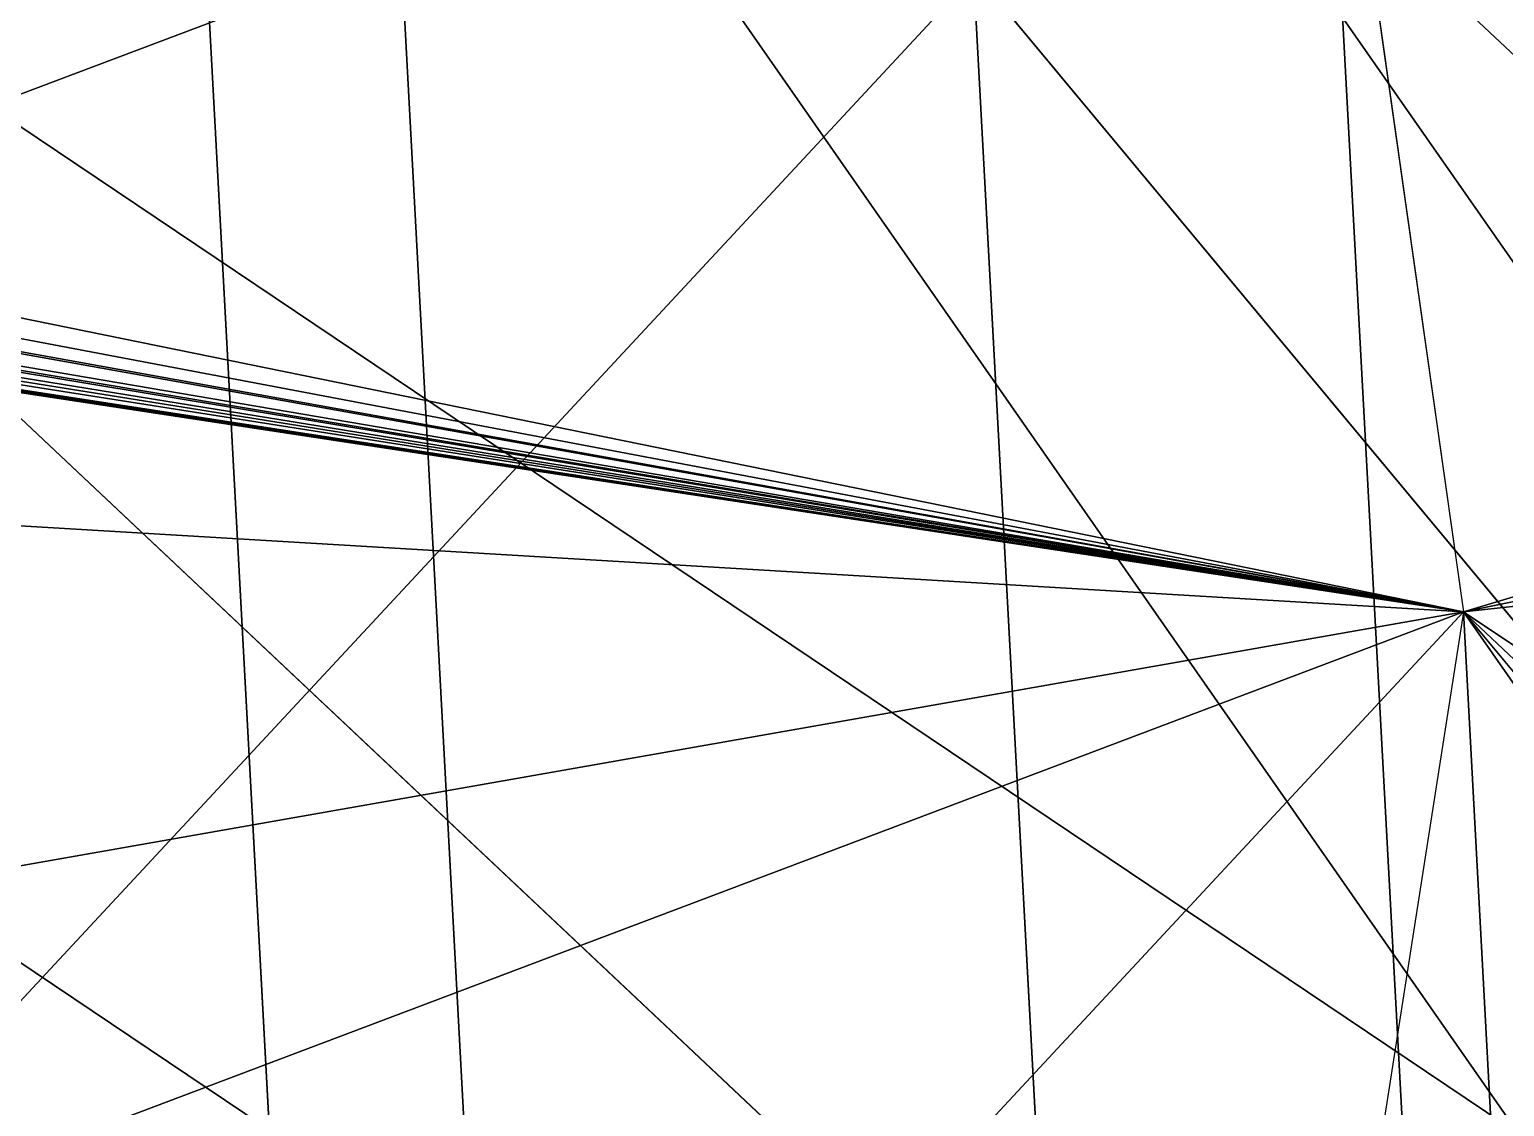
# Model space of a CAD drawing. Header units: metres. Extents: x 503497 to 504361, y 6966567 to 6966857.
# Drawn here: x 504168.887 to 504169.476, y 6966696.662 to 6966697.092 of the extents above; entities that cross this region are included whole.
import ezdxf

# ---------------------------------------------------------------- set-up
doc = ezdxf.new("R2010")
doc.units = ezdxf.units.M

msp = doc.modelspace()

# ---------------------------------------------------------------- linework, layer by layer
at = {"layer": 'SHADOW_APPROVED_20260111T072000'}
for points in [[(504169.4022, 6966697.2624), (504169.4593, 6966696.8594), (504096.2855, 6966711.7634), (504096.2284, 6966712.1664), (504169.4022, 6966697.2624)], [(504169.4593, 6966696.8594), (504167.3244, 6966683.1734), (504094.1506, 6966698.0774), (504096.2855, 6966711.7634), (504169.4593, 6966696.8594)]]:
    msp.add_lwpolyline(points, close=True, dxfattribs=at)
msp.add_lwpolyline([(504152.9477, 6966710.2148), (504167.8718, 6966707.8869), (504167.5638, 6966705.9126), (504170.7929, 6966705.4089), (504170.0047, 6966700.3561), (504169.7774, 6966699.9974), (504169.5259, 6966699.8139), (504168.8949, 6966699.7238), (504168.6104, 6966697.9001), (504168.9205, 6966697.8003), (504169.2405, 6966697.5447), (504169.4022, 6966697.2624), (504169.4593, 6966696.8594), (504167.3244, 6966683.1734), (504124.6436, 6966689.8311)], dxfattribs=at)
at = {"layer": 'SHADOW_APPROVED_20260114T072400'}
for points in [[(504169.4022, 6966697.2624), (504169.4593, 6966696.8594), (504097.4509, 6966710.4981), (504097.3938, 6966710.9011), (504169.4022, 6966697.2624)], [(504169.4593, 6966696.8594), (504167.3244, 6966683.1734), (504095.316, 6966696.8121), (504097.4509, 6966710.4981), (504169.4593, 6966696.8594)]]:
    msp.add_lwpolyline(points, close=True, dxfattribs=at)
msp.add_lwpolyline([(504152.9477, 6966710.2148), (504167.8718, 6966707.8869), (504167.5638, 6966705.9126), (504170.7929, 6966705.4089), (504170.0047, 6966700.3561), (504169.7774, 6966699.9974), (504169.5259, 6966699.8139), (504168.8949, 6966699.7238), (504168.6104, 6966697.9001), (504168.9205, 6966697.8003), (504169.2405, 6966697.5447), (504169.4022, 6966697.2624), (504169.4593, 6966696.8594), (504167.3244, 6966683.1734), (504124.6436, 6966689.8311)], dxfattribs=at)
at = {"layer": 'SHADOW_APPROVED_20260122T071500'}
for points in [[(504169.4022, 6966697.2624), (504169.4593, 6966696.8594), (504086.8928, 6966711.6275), (504086.8357, 6966712.0305), (504169.4022, 6966697.2624)], [(504169.4593, 6966696.8594), (504167.3244, 6966683.1734), (504084.7579, 6966697.9415), (504086.8928, 6966711.6275), (504169.4593, 6966696.8594)]]:
    msp.add_lwpolyline(points, close=True, dxfattribs=at)
msp.add_lwpolyline([(504152.9477, 6966710.2148), (504167.8718, 6966707.8869), (504167.5638, 6966705.9126), (504170.7929, 6966705.4089), (504170.0047, 6966700.3561), (504169.7774, 6966699.9974), (504169.5259, 6966699.8139), (504168.8949, 6966699.7238), (504168.6104, 6966697.9001), (504168.9205, 6966697.8003), (504169.2405, 6966697.5447), (504169.4022, 6966697.2624), (504169.4593, 6966696.8594), (504167.3244, 6966683.1734), (504124.6436, 6966689.8311)], dxfattribs=at)
at = {"layer": 'SHADOW_APPROVED_20260124T072500'}
msp.add_lwpolyline([(504152.9477, 6966710.2148), (504167.8718, 6966707.8869), (504167.5638, 6966705.9126), (504170.7929, 6966705.4089), (504170.0047, 6966700.3561), (504169.7774, 6966699.9974), (504169.5259, 6966699.8139), (504168.8949, 6966699.7238), (504168.6104, 6966697.9001), (504168.9205, 6966697.8003), (504169.2405, 6966697.5447), (504169.4022, 6966697.2624), (504169.4593, 6966696.8594), (504167.3244, 6966683.1734), (504124.6436, 6966689.8311)], dxfattribs=at)
for points in [[(504169.4022, 6966697.2624), (504169.4593, 6966696.8594), (504093.2162, 6966708.5744), (504093.1591, 6966708.9774), (504169.4022, 6966697.2624)], [(504169.4593, 6966696.8594), (504167.3244, 6966683.1734), (504091.0813, 6966694.8884), (504093.2162, 6966708.5744), (504169.4593, 6966696.8594)]]:
    msp.add_lwpolyline(points, close=True, dxfattribs=at)
at = {"layer": 'SHADOW_APPROVED_20260126T071100'}
for points in [[(504169.4022, 6966697.2624), (504169.4593, 6966696.8594), (504081.0342, 6966711.9052), (504080.9771, 6966712.3082), (504169.4022, 6966697.2624)], [(504169.4593, 6966696.8594), (504167.3244, 6966683.1734), (504078.8993, 6966698.2192), (504081.0342, 6966711.9052), (504169.4593, 6966696.8594)]]:
    msp.add_lwpolyline(points, close=True, dxfattribs=at)
msp.add_lwpolyline([(504152.9477, 6966710.2148), (504167.8718, 6966707.8869), (504167.5638, 6966705.9126), (504170.7929, 6966705.4089), (504170.0047, 6966700.3561), (504169.7774, 6966699.9974), (504169.5259, 6966699.8139), (504168.8949, 6966699.7238), (504168.6104, 6966697.9001), (504168.9205, 6966697.8003), (504169.2405, 6966697.5447), (504169.4022, 6966697.2624), (504169.4593, 6966696.8594), (504167.3244, 6966683.1734), (504124.6436, 6966689.8311)], dxfattribs=at)
at = {"layer": 'SHADOW_APPROVED_20260127T071900'}
msp.add_lwpolyline([(504152.9477, 6966710.2148), (504167.8718, 6966707.8869), (504167.5638, 6966705.9126), (504170.7929, 6966705.4089), (504170.0047, 6966700.3561), (504169.7774, 6966699.9974), (504169.5259, 6966699.8139), (504168.8949, 6966699.7238), (504168.6104, 6966697.9001), (504168.9205, 6966697.8003), (504169.2405, 6966697.5447), (504169.4022, 6966697.2624), (504169.4593, 6966696.8594), (504167.3244, 6966683.1734), (504124.6436, 6966689.8311)], dxfattribs=at)
for points in [[(504169.4022, 6966697.2624), (504169.4593, 6966696.8594), (504087.1164, 6966709.352), (504087.0593, 6966709.755), (504169.4022, 6966697.2624)], [(504169.4593, 6966696.8594), (504167.3244, 6966683.1734), (504084.9815, 6966695.666), (504087.1164, 6966709.352), (504169.4593, 6966696.8594)]]:
    msp.add_lwpolyline(points, close=True, dxfattribs=at)
at = {"layer": 'SHADOW_APPROVED_20260129T071100'}
for points in [[(504169.4022, 6966697.2624), (504169.4593, 6966696.8594), (504079.0136, 6966711.0782), (504078.9565, 6966711.4812), (504169.4022, 6966697.2624)], [(504169.4593, 6966696.8594), (504167.3244, 6966683.1734), (504076.8787, 6966697.3922), (504079.0136, 6966711.0782), (504169.4593, 6966696.8594)]]:
    msp.add_lwpolyline(points, close=True, dxfattribs=at)
msp.add_lwpolyline([(504152.9477, 6966710.2148), (504167.8718, 6966707.8869), (504167.5638, 6966705.9126), (504170.7929, 6966705.4089), (504170.0047, 6966700.3561), (504169.7774, 6966699.9974), (504169.5259, 6966699.8139), (504168.8949, 6966699.7238), (504168.6104, 6966697.9001), (504168.9205, 6966697.8003), (504169.2405, 6966697.5447), (504169.4022, 6966697.2624), (504169.4593, 6966696.8594), (504167.3244, 6966683.1734), (504124.6436, 6966689.8311)], dxfattribs=at)
at = {"layer": 'SHADOW_APPROVED_20260130T071100'}
for points in [[(504169.4022, 6966697.2624), (504169.4593, 6966696.8594), (504078.3274, 6966710.7736), (504078.2703, 6966711.1766), (504169.4022, 6966697.2624)], [(504169.4593, 6966696.8594), (504167.3244, 6966683.1734), (504076.1925, 6966697.0876), (504078.3274, 6966710.7736), (504169.4593, 6966696.8594)]]:
    msp.add_lwpolyline(points, close=True, dxfattribs=at)
msp.add_lwpolyline([(504152.9477, 6966710.2148), (504167.8718, 6966707.8869), (504167.5638, 6966705.9126), (504170.7929, 6966705.4089), (504170.0047, 6966700.3561), (504169.7774, 6966699.9974), (504169.5259, 6966699.8139), (504168.8949, 6966699.7238), (504168.6104, 6966697.9001), (504168.9205, 6966697.8003), (504169.2405, 6966697.5447), (504169.4022, 6966697.2624), (504169.4593, 6966696.8594), (504167.3244, 6966683.1734), (504124.6436, 6966689.8311)], dxfattribs=at)
at = {"layer": 'SHADOW_APPROVED_20260203T070000'}
for points in [[(504169.4022, 6966697.2624), (504169.4593, 6966696.8594), (504063.4351, 6966713.1608), (504063.378, 6966713.5638), (504169.4022, 6966697.2624)], [(504169.4593, 6966696.8594), (504167.3244, 6966683.1734), (504061.3002, 6966699.4748), (504063.4351, 6966713.1608), (504169.4593, 6966696.8594)]]:
    msp.add_lwpolyline(points, close=True, dxfattribs=at)
msp.add_lwpolyline([(504152.9477, 6966710.2148), (504167.8718, 6966707.8869), (504167.5638, 6966705.9126), (504170.7929, 6966705.4089), (504170.0047, 6966700.3561), (504169.7774, 6966699.9974), (504169.5259, 6966699.8139), (504168.8949, 6966699.7238), (504168.6104, 6966697.9001), (504168.9205, 6966697.8003), (504169.2405, 6966697.5447), (504169.4022, 6966697.2624), (504169.4593, 6966696.8594), (504167.3244, 6966683.1734), (504124.6436, 6966689.8311)], dxfattribs=at)
at = {"layer": 'SHADOW_APPROVED_20260314T074000'}
msp.add_lwpolyline([(504152.9477, 6966710.2148), (504167.8718, 6966707.8869), (504167.5638, 6966705.9126), (504170.7929, 6966705.4089), (504170.0047, 6966700.3561), (504169.7774, 6966699.9974), (504169.5259, 6966699.8139), (504168.8949, 6966699.7238), (504168.6104, 6966697.9001), (504168.9205, 6966697.8003), (504169.2405, 6966697.5447), (504169.4022, 6966697.2624), (504169.4593, 6966696.8594), (504167.3244, 6966683.1734), (504124.6436, 6966689.8311)], dxfattribs=at)
for points in [[(504169.4022, 6966697.2624), (504169.4593, 6966696.8594), (504081.7048, 6966681.403), (504081.6477, 6966681.806), (504169.4022, 6966697.2624)], [(504169.4593, 6966696.8594), (504167.3244, 6966683.1734), (504079.5699, 6966667.717), (504081.7048, 6966681.403), (504169.4593, 6966696.8594)]]:
    msp.add_lwpolyline(points, close=True, dxfattribs=at)
at = {"layer": 'SHADOW_APPROVED_20260426T070000'}
msp.add_lwpolyline([(504152.9477, 6966710.2148), (504167.8718, 6966707.8869), (504167.5638, 6966705.9126), (504170.7929, 6966705.4089), (504170.0047, 6966700.3561), (504169.7774, 6966699.9974), (504169.5259, 6966699.8139), (504168.8949, 6966699.7238), (504168.6104, 6966697.9001), (504168.9205, 6966697.8003), (504169.2405, 6966697.5447), (504169.4022, 6966697.2624), (504169.4593, 6966696.8594), (504167.3244, 6966683.1734), (504124.6436, 6966689.8311)], dxfattribs=at)
for points in [[(504169.2405, 6966697.5447), (504169.4022, 6966697.2624), (503952.2746, 6966615.2006), (503952.1129, 6966615.4829), (504169.2405, 6966697.5447)], [(504169.4022, 6966697.2624), (504169.4593, 6966696.8594), (503952.3317, 6966614.7976), (503952.2746, 6966615.2006), (504169.4022, 6966697.2624)], [(504169.4593, 6966696.8594), (504167.3244, 6966683.1734), (503950.1968, 6966601.1116), (503952.3317, 6966614.7976), (504169.4593, 6966696.8594)]]:
    msp.add_lwpolyline(points, close=True, dxfattribs=at)
at = {"layer": 'SHADOW_APPROVED_20260621T090000'}
msp.add_lwpolyline([(504152.9477, 6966710.2148), (504167.8718, 6966707.8869), (504167.5638, 6966705.9126), (504170.7929, 6966705.4089), (504170.0047, 6966700.3561), (504169.7774, 6966699.9974), (504169.5259, 6966699.8139), (504168.8949, 6966699.7238), (504168.6104, 6966697.9001), (504168.9205, 6966697.8003), (504169.2405, 6966697.5447), (504169.4022, 6966697.2624), (504169.4593, 6966696.8594), (504167.3244, 6966683.1734), (504124.6436, 6966689.8311)], dxfattribs=at)
for points in [[(504169.2405, 6966697.5447), (504169.4022, 6966697.2624), (504110.8859, 6966634.3308), (504110.7242, 6966634.6131), (504169.2405, 6966697.5447)], [(504169.4022, 6966697.2624), (504169.4593, 6966696.8594), (504110.943, 6966633.9278), (504110.8859, 6966634.3308), (504169.4022, 6966697.2624)], [(504169.4593, 6966696.8594), (504167.3244, 6966683.1734), (504108.8081, 6966620.2418), (504110.943, 6966633.9278), (504169.4593, 6966696.8594)]]:
    msp.add_lwpolyline(points, close=True, dxfattribs=at)
at = {"layer": 'SHADOW_APPROVED_20260621T120000'}
msp.add_lwpolyline([(504152.9477, 6966710.2148), (504167.8718, 6966707.8869), (504167.5638, 6966705.9126), (504170.7929, 6966705.4089), (504170.0047, 6966700.3561), (504169.7774, 6966699.9974), (504169.5259, 6966699.8139), (504168.8949, 6966699.7238), (504168.6104, 6966697.9001), (504168.9205, 6966697.8003), (504169.2405, 6966697.5447), (504169.4022, 6966697.2624), (504169.4593, 6966696.8594), (504167.3244, 6966683.1734), (504124.6436, 6966689.8311)], dxfattribs=at)
for points in [[(504169.5259, 6966699.8139), (504168.8949, 6966699.7238), (504171.5159, 6966651.051), (504172.1469, 6966651.1411), (504169.5259, 6966699.8139)], [(504168.8949, 6966699.7238), (504168.6104, 6966697.9001), (504171.2314, 6966649.2273), (504171.5159, 6966651.051), (504168.8949, 6966699.7238)], [(504168.6104, 6966697.9001), (504168.9205, 6966697.8003), (504171.5415, 6966649.1275), (504171.2314, 6966649.2273), (504168.6104, 6966697.9001)], [(504168.9205, 6966697.8003), (504169.2405, 6966697.5447), (504171.8615, 6966648.8719), (504171.5415, 6966649.1275), (504168.9205, 6966697.8003)], [(504169.2405, 6966697.5447), (504169.4022, 6966697.2624), (504172.0232, 6966648.5896), (504171.8615, 6966648.8719), (504169.2405, 6966697.5447)], [(504169.4022, 6966697.2624), (504169.4593, 6966696.8594), (504172.0803, 6966648.1866), (504172.0232, 6966648.5896), (504169.4022, 6966697.2624)], [(504169.4593, 6966696.8594), (504167.3244, 6966683.1734), (504169.9454, 6966634.5006), (504172.0803, 6966648.1866), (504169.4593, 6966696.8594)]]:
    msp.add_lwpolyline(points, close=True, dxfattribs=at)
at = {"layer": 'SHADOW_APPROVED_20260621T140000'}
msp.add_lwpolyline([(504152.9477, 6966710.2148), (504167.8718, 6966707.8869), (504167.5638, 6966705.9126), (504170.7929, 6966705.4089), (504170.0047, 6966700.3561), (504169.7774, 6966699.9974), (504169.5259, 6966699.8139), (504168.8949, 6966699.7238), (504168.6104, 6966697.9001), (504168.9205, 6966697.8003), (504169.2405, 6966697.5447), (504169.4022, 6966697.2624), (504169.4593, 6966696.8594), (504167.3244, 6966683.1734), (504124.6436, 6966689.8311)], dxfattribs=at)
for points in [[(504168.8949, 6966699.7238), (504168.6104, 6966697.9001), (504207.5201, 6966642.0941), (504207.8046, 6966643.9178), (504168.8949, 6966699.7238)], [(504168.6104, 6966697.9001), (504168.9205, 6966697.8003), (504207.8302, 6966641.9943), (504207.5201, 6966642.0941), (504168.6104, 6966697.9001)], [(504168.9205, 6966697.8003), (504169.2405, 6966697.5447), (504208.1502, 6966641.7387), (504207.8302, 6966641.9943), (504168.9205, 6966697.8003)], [(504169.4022, 6966697.2624), (504169.4593, 6966696.8594), (504208.369, 6966641.0534), (504208.3119, 6966641.4564), (504169.4022, 6966697.2624)], [(504169.4593, 6966696.8594), (504167.3244, 6966683.1734), (504206.2341, 6966627.3674), (504208.369, 6966641.0534), (504169.4593, 6966696.8594)]]:
    msp.add_lwpolyline(points, close=True, dxfattribs=at)
at = {"layer": 'SHADOW_APPROVED_20260621T150000'}
for points in [[(504144.5661, 6966713.0647), (504153.1826, 6966711.7206), (504226.4627, 6966642.7178), (504217.8462, 6966644.0619), (504144.5661, 6966713.0647)], [(504153.1826, 6966711.7206), (504152.9477, 6966710.2148), (504226.2278, 6966641.212), (504226.4627, 6966642.7178), (504153.1826, 6966711.7206)], [(504168.8949, 6966699.7238), (504168.6104, 6966697.9001), (504241.8905, 6966628.8973), (504242.175, 6966630.721), (504168.8949, 6966699.7238)], [(504168.6104, 6966697.9001), (504168.9205, 6966697.8003), (504242.2006, 6966628.7975), (504241.8905, 6966628.8973), (504168.6104, 6966697.9001)], [(504169.4022, 6966697.2624), (504169.4593, 6966696.8594), (504242.7394, 6966627.8566), (504242.6823, 6966628.2596), (504169.4022, 6966697.2624)], [(504169.4593, 6966696.8594), (504167.3244, 6966683.1734), (504240.6045, 6966614.1706), (504242.7394, 6966627.8566), (504169.4593, 6966696.8594)]]:
    msp.add_lwpolyline(points, close=True, dxfattribs=at)
msp.add_lwpolyline([(504152.9477, 6966710.2148), (504167.8718, 6966707.8869), (504167.5638, 6966705.9126), (504170.7929, 6966705.4089), (504170.0047, 6966700.3561), (504169.7774, 6966699.9974), (504169.5259, 6966699.8139), (504168.8949, 6966699.7238), (504168.6104, 6966697.9001), (504168.9205, 6966697.8003), (504169.2405, 6966697.5447), (504169.4022, 6966697.2624), (504169.4593, 6966696.8594), (504167.3244, 6966683.1734), (504124.6436, 6966689.8311)], dxfattribs=at)
at = {"layer": 'SHADOW_APPROVED_20260621T160000'}
for points in [[(504144.1851, 6966710.622), (504144.5661, 6966713.0647), (504312.8223, 6966599.9649), (504312.4413, 6966597.5222), (504144.1851, 6966710.622)], [(504144.5661, 6966713.0647), (504153.1826, 6966711.7206), (504321.4388, 6966598.6208), (504312.8223, 6966599.9649), (504144.5661, 6966713.0647)], [(504143.738, 6966708.6351), (504154.0443, 6966707.0275), (504337.1791, 6966583.9265), (504326.8728, 6966585.5341), (504143.738, 6966708.6351)], [(504154.0443, 6966707.0275), (504153.1492, 6966701.2887), (504336.284, 6966578.1877), (504337.1791, 6966583.9265), (504154.0443, 6966707.0275)], [(504169.4022, 6966697.2624), (504169.4593, 6966696.8594), (504337.7155, 6966583.7596), (504337.6584, 6966584.1626), (504169.4022, 6966697.2624)], [(504169.4593, 6966696.8594), (504167.3244, 6966683.1734), (504335.5806, 6966570.0736), (504337.7155, 6966583.7596), (504169.4593, 6966696.8594)]]:
    msp.add_lwpolyline(points, close=True, dxfattribs=at)
msp.add_lwpolyline([(504152.9477, 6966710.2148), (504167.8718, 6966707.8869), (504167.5638, 6966705.9126), (504170.7929, 6966705.4089), (504170.0047, 6966700.3561), (504169.7774, 6966699.9974), (504169.5259, 6966699.8139), (504168.8949, 6966699.7238), (504168.6104, 6966697.9001), (504168.9205, 6966697.8003), (504169.2405, 6966697.5447), (504169.4022, 6966697.2624), (504169.4593, 6966696.8594), (504167.3244, 6966683.1734), (504124.6436, 6966689.8311)], dxfattribs=at)
at = {"layer": 'SHADOW_APPROVED_20261019T053000'}
for points in [[(504169.4022, 6966697.2624), (504169.4593, 6966696.8594), (503592.7036, 6966788.9922), (503592.6465, 6966789.3952), (504169.4022, 6966697.2624)], [(504169.4593, 6966696.8594), (504167.3244, 6966683.1734), (503590.5687, 6966775.3062), (503592.7036, 6966788.9922), (504169.4593, 6966696.8594)]]:
    msp.add_lwpolyline(points, close=True, dxfattribs=at)
msp.add_lwpolyline([(504152.9477, 6966710.2148), (504167.8718, 6966707.8869), (504167.5638, 6966705.9126), (504170.7929, 6966705.4089), (504170.0047, 6966700.3561), (504169.7774, 6966699.9974), (504169.5259, 6966699.8139), (504168.8949, 6966699.7238), (504168.6104, 6966697.9001), (504168.9205, 6966697.8003), (504169.2405, 6966697.5447), (504169.4022, 6966697.2624), (504169.4593, 6966696.8594), (504167.3244, 6966683.1734), (504124.6436, 6966689.8311)], dxfattribs=at)
at = {"layer": 'SHADOW_APPROVED_20261112T063500'}
for points in [[(504169.4022, 6966697.2624), (504169.4593, 6966696.8594), (504071.181, 6966712.8136), (504071.1239, 6966713.2166), (504169.4022, 6966697.2624)], [(504169.4593, 6966696.8594), (504167.3244, 6966683.1734), (504069.0461, 6966699.1276), (504071.181, 6966712.8136), (504169.4593, 6966696.8594)]]:
    msp.add_lwpolyline(points, close=True, dxfattribs=at)
msp.add_lwpolyline([(504152.9477, 6966710.2148), (504167.8718, 6966707.8869), (504167.5638, 6966705.9126), (504170.7929, 6966705.4089), (504170.0047, 6966700.3561), (504169.7774, 6966699.9974), (504169.5259, 6966699.8139), (504168.8949, 6966699.7238), (504168.6104, 6966697.9001), (504168.9205, 6966697.8003), (504169.2405, 6966697.5447), (504169.4022, 6966697.2624), (504169.4593, 6966696.8594), (504167.3244, 6966683.1734), (504124.6436, 6966689.8311)], dxfattribs=at)
at = {"layer": 'SHADOW_APPROVED_20261113T063500'}
for points in [[(504169.4022, 6966697.2624), (504169.4593, 6966696.8594), (504071.6492, 6966713.2291), (504071.5921, 6966713.6321), (504169.4022, 6966697.2624)], [(504169.4593, 6966696.8594), (504167.3244, 6966683.1734), (504069.5143, 6966699.5431), (504071.6492, 6966713.2291), (504169.4593, 6966696.8594)]]:
    msp.add_lwpolyline(points, close=True, dxfattribs=at)
msp.add_lwpolyline([(504152.9477, 6966710.2148), (504167.8718, 6966707.8869), (504167.5638, 6966705.9126), (504170.7929, 6966705.4089), (504170.0047, 6966700.3561), (504169.7774, 6966699.9974), (504169.5259, 6966699.8139), (504168.8949, 6966699.7238), (504168.6104, 6966697.9001), (504168.9205, 6966697.8003), (504169.2405, 6966697.5447), (504169.4022, 6966697.2624), (504169.4593, 6966696.8594), (504167.3244, 6966683.1734), (504124.6436, 6966689.8311)], dxfattribs=at)
at = {"layer": 'SHADOW_APPROVED_20261122T065200'}
for points in [[(504169.4022, 6966697.2624), (504169.4593, 6966696.8594), (504089.2952, 6966711.3102), (504089.2381, 6966711.7132), (504169.4022, 6966697.2624)], [(504169.4593, 6966696.8594), (504167.3244, 6966683.1734), (504087.1603, 6966697.6242), (504089.2952, 6966711.3102), (504169.4593, 6966696.8594)]]:
    msp.add_lwpolyline(points, close=True, dxfattribs=at)
msp.add_lwpolyline([(504152.9477, 6966710.2148), (504167.8718, 6966707.8869), (504167.5638, 6966705.9126), (504170.7929, 6966705.4089), (504170.0047, 6966700.3561), (504169.7774, 6966699.9974), (504169.5259, 6966699.8139), (504168.8949, 6966699.7238), (504168.6104, 6966697.9001), (504168.9205, 6966697.8003), (504169.2405, 6966697.5447), (504169.4022, 6966697.2624), (504169.4593, 6966696.8594), (504167.3244, 6966683.1734), (504124.6436, 6966689.8311)], dxfattribs=at)
at = {"layer": 'SHADOW_APPROVED_20261123T070300'}
msp.add_lwpolyline([(504152.9477, 6966710.2148), (504167.8718, 6966707.8869), (504167.5638, 6966705.9126), (504170.7929, 6966705.4089), (504170.0047, 6966700.3561), (504169.7774, 6966699.9974), (504169.5259, 6966699.8139), (504168.8949, 6966699.7238), (504168.6104, 6966697.9001), (504168.9205, 6966697.8003), (504169.2405, 6966697.5447), (504169.4022, 6966697.2624), (504169.4593, 6966696.8594), (504167.3244, 6966683.1734), (504124.6436, 6966689.8311)], dxfattribs=at)
for points in [[(504169.4022, 6966697.2624), (504169.4593, 6966696.8594), (504097.0624, 6966708.8659), (504097.0053, 6966709.2689), (504169.4022, 6966697.2624)], [(504169.4593, 6966696.8594), (504167.3244, 6966683.1734), (504094.9275, 6966695.1799), (504097.0624, 6966708.8659), (504169.4593, 6966696.8594)]]:
    msp.add_lwpolyline(points, close=True, dxfattribs=at)
at = {"layer": 'SHADOW_APPROVED_20261221T090000'}
msp.add_lwpolyline([(504152.9477, 6966710.2148), (504167.8718, 6966707.8869), (504167.5638, 6966705.9126), (504170.7929, 6966705.4089), (504170.0047, 6966700.3561), (504169.7774, 6966699.9974), (504169.5259, 6966699.8139), (504168.8949, 6966699.7238), (504168.6104, 6966697.9001), (504168.9205, 6966697.8003), (504169.2405, 6966697.5447), (504169.4022, 6966697.2624), (504169.4593, 6966696.8594), (504167.3244, 6966683.1734), (504124.6436, 6966689.8311)], dxfattribs=at)
for points in [[(504169.4022, 6966697.2624), (504169.4593, 6966696.8594), (504139.2046, 6966698.6588), (504139.1475, 6966699.0618), (504169.4022, 6966697.2624)], [(504169.4593, 6966696.8594), (504167.3244, 6966683.1734), (504137.0697, 6966684.9728), (504139.2046, 6966698.6588), (504169.4593, 6966696.8594)]]:
    msp.add_lwpolyline(points, close=True, dxfattribs=at)
at = {"layer": 'SHADOW_APPROVED_20261221T120000'}
msp.add_lwpolyline([(504152.9477, 6966710.2148), (504167.8718, 6966707.8869), (504167.5638, 6966705.9126), (504170.7929, 6966705.4089), (504170.0047, 6966700.3561), (504169.7774, 6966699.9974), (504169.5259, 6966699.8139), (504168.8949, 6966699.7238), (504168.6104, 6966697.9001), (504168.9205, 6966697.8003), (504169.2405, 6966697.5447), (504169.4022, 6966697.2624), (504169.4593, 6966696.8594), (504167.3244, 6966683.1734), (504124.6436, 6966689.8311)], dxfattribs=at)
for points in [[(504168.8949, 6966699.7238), (504168.6104, 6966697.9001), (504170.8829, 6966695.1693), (504171.1674, 6966696.993), (504168.8949, 6966699.7238)], [(504168.6104, 6966697.9001), (504168.9205, 6966697.8003), (504171.193, 6966695.0695), (504170.8829, 6966695.1693), (504168.6104, 6966697.9001)], [(504169.4022, 6966697.2624), (504169.4593, 6966696.8594), (504171.7318, 6966694.1286), (504171.6747, 6966694.5316), (504169.4022, 6966697.2624)], [(504169.4593, 6966696.8594), (504167.3244, 6966683.1734), (504169.5969, 6966680.4426), (504171.7318, 6966694.1286), (504169.4593, 6966696.8594)]]:
    msp.add_lwpolyline(points, close=True, dxfattribs=at)
at = {"layer": 'SHADOW_APPROVED_20261221T150000'}
msp.add_lwpolyline([(504152.9477, 6966710.2148), (504167.8718, 6966707.8869), (504167.5638, 6966705.9126), (504170.7929, 6966705.4089), (504170.0047, 6966700.3561), (504169.7774, 6966699.9974), (504169.5259, 6966699.8139), (504168.8949, 6966699.7238), (504168.6104, 6966697.9001), (504168.9205, 6966697.8003), (504169.2405, 6966697.5447), (504169.4022, 6966697.2624), (504169.4593, 6966696.8594), (504167.3244, 6966683.1734), (504124.6436, 6966689.8311)], dxfattribs=at)
for points in [[(504169.4022, 6966697.2624), (504169.4593, 6966696.8594), (504207.1532, 6966700.8797), (504207.0961, 6966701.2827), (504169.4022, 6966697.2624)], [(504169.4593, 6966696.8594), (504167.3244, 6966683.1734), (504205.0183, 6966687.1937), (504207.1532, 6966700.8797), (504169.4593, 6966696.8594)]]:
    msp.add_lwpolyline(points, close=True, dxfattribs=at)
at = {"layer": 'SHADOW_APPROVED_20261221T160000'}
msp.add_lwpolyline([(504152.9477, 6966710.2148), (504167.8718, 6966707.8869), (504167.5638, 6966705.9126), (504170.7929, 6966705.4089), (504170.0047, 6966700.3561), (504169.7774, 6966699.9974), (504169.5259, 6966699.8139), (504168.8949, 6966699.7238), (504168.6104, 6966697.9001), (504168.9205, 6966697.8003), (504169.2405, 6966697.5447), (504169.4022, 6966697.2624), (504169.4593, 6966696.8594), (504167.3244, 6966683.1734), (504124.6436, 6966689.8311)], dxfattribs=at)
for points in [[(504169.4022, 6966697.2624), (504169.4593, 6966696.8594), (504229.0211, 6966708.8112), (504228.964, 6966709.2142), (504169.4022, 6966697.2624)], [(504169.4593, 6966696.8594), (504167.3244, 6966683.1734), (504226.8862, 6966695.1252), (504229.0211, 6966708.8112), (504169.4593, 6966696.8594)]]:
    msp.add_lwpolyline(points, close=True, dxfattribs=at)
at = {"layer": 'SHADOW_APPROVED_20261221T170000'}
for points in [[(504169.4022, 6966697.2624), (504169.4593, 6966696.8594), (504272.6592, 6966727.747), (504272.6021, 6966728.15), (504169.4022, 6966697.2624)], [(504169.4593, 6966696.8594), (504167.3244, 6966683.1734), (504270.5243, 6966714.061), (504272.6592, 6966727.747), (504169.4593, 6966696.8594)]]:
    msp.add_lwpolyline(points, close=True, dxfattribs=at)
msp.add_lwpolyline([(504152.9477, 6966710.2148), (504167.8718, 6966707.8869), (504167.5638, 6966705.9126), (504170.7929, 6966705.4089), (504170.0047, 6966700.3561), (504169.7774, 6966699.9974), (504169.5259, 6966699.8139), (504168.8949, 6966699.7238), (504168.6104, 6966697.9001), (504168.9205, 6966697.8003), (504169.2405, 6966697.5447), (504169.4022, 6966697.2624), (504169.4593, 6966696.8594), (504167.3244, 6966683.1734), (504124.6436, 6966689.8311)], dxfattribs=at)
at = {"layer": 'SHADOW_COMPARATOR_RL48_20260111T072000'}
msp.add_lwpolyline([(504152.9477, 6966710.2148), (504167.8718, 6966707.8869), (504167.5638, 6966705.9126), (504170.7929, 6966705.4089), (504170.0047, 6966700.3561), (504169.7774, 6966699.9974), (504169.5259, 6966699.8139), (504168.8949, 6966699.7238), (504168.6104, 6966697.9001), (504168.9205, 6966697.8003), (504169.2405, 6966697.5447), (504169.4022, 6966697.2624), (504169.4593, 6966696.8594), (504167.3244, 6966683.1734), (504124.6436, 6966689.8311)], dxfattribs=at)
for points in [[(504169.4022, 6966697.2624), (504169.4593, 6966696.8594), (504123.832, 6966706.1528), (504123.7749, 6966706.5558), (504169.4022, 6966697.2624)], [(504169.4593, 6966696.8594), (504167.3244, 6966683.1734), (504121.6971, 6966692.4668), (504123.832, 6966706.1528), (504169.4593, 6966696.8594)]]:
    msp.add_lwpolyline(points, close=True, dxfattribs=at)
at = {"layer": 'SHADOW_COMPARATOR_RL48_20260114T072400'}
msp.add_lwpolyline([(504152.9477, 6966710.2148), (504167.8718, 6966707.8869), (504167.5638, 6966705.9126), (504170.7929, 6966705.4089), (504170.0047, 6966700.3561), (504169.7774, 6966699.9974), (504169.5259, 6966699.8139), (504168.8949, 6966699.7238), (504168.6104, 6966697.9001), (504168.9205, 6966697.8003), (504169.2405, 6966697.5447), (504169.4022, 6966697.2624), (504169.4593, 6966696.8594), (504167.3244, 6966683.1734), (504124.6436, 6966689.8311)], dxfattribs=at)
for points in [[(504169.4022, 6966697.2624), (504169.4593, 6966696.8594), (504124.5587, 6966705.3638), (504124.5016, 6966705.7668), (504169.4022, 6966697.2624)], [(504169.4593, 6966696.8594), (504167.3244, 6966683.1734), (504122.4238, 6966691.6778), (504124.5587, 6966705.3638), (504169.4593, 6966696.8594)]]:
    msp.add_lwpolyline(points, close=True, dxfattribs=at)
at = {"layer": 'SHADOW_COMPARATOR_RL48_20260122T071500'}
msp.add_lwpolyline([(504152.9477, 6966710.2148), (504167.8718, 6966707.8869), (504167.5638, 6966705.9126), (504170.7929, 6966705.4089), (504170.0047, 6966700.3561), (504169.7774, 6966699.9974), (504169.5259, 6966699.8139), (504168.8949, 6966699.7238), (504168.6104, 6966697.9001), (504168.9205, 6966697.8003), (504169.2405, 6966697.5447), (504169.4022, 6966697.2624), (504169.4593, 6966696.8594), (504167.3244, 6966683.1734), (504124.6436, 6966689.8311)], dxfattribs=at)
for points in [[(504169.4022, 6966697.2624), (504169.4593, 6966696.8594), (504117.9752, 6966706.068), (504117.9181, 6966706.471), (504169.4022, 6966697.2624)], [(504169.4593, 6966696.8594), (504167.3244, 6966683.1734), (504115.8403, 6966692.382), (504117.9752, 6966706.068), (504169.4593, 6966696.8594)]]:
    msp.add_lwpolyline(points, close=True, dxfattribs=at)
at = {"layer": 'SHADOW_COMPARATOR_RL48_20260124T072500'}
msp.add_lwpolyline([(504152.9477, 6966710.2148), (504167.8718, 6966707.8869), (504167.5638, 6966705.9126), (504170.7929, 6966705.4089), (504170.0047, 6966700.3561), (504169.7774, 6966699.9974), (504169.5259, 6966699.8139), (504168.8949, 6966699.7238), (504168.6104, 6966697.9001), (504168.9205, 6966697.8003), (504169.2405, 6966697.5447), (504169.4022, 6966697.2624), (504169.4593, 6966696.8594), (504167.3244, 6966683.1734), (504124.6436, 6966689.8311)], dxfattribs=at)
for points in [[(504169.4022, 6966697.2624), (504169.4593, 6966696.8594), (504121.9181, 6966704.1643), (504121.861, 6966704.5673), (504169.4022, 6966697.2624)], [(504169.4593, 6966696.8594), (504167.3244, 6966683.1734), (504119.7832, 6966690.4783), (504121.9181, 6966704.1643), (504169.4593, 6966696.8594)]]:
    msp.add_lwpolyline(points, close=True, dxfattribs=at)
at = {"layer": 'SHADOW_COMPARATOR_RL48_20260126T071100'}
msp.add_lwpolyline([(504152.9477, 6966710.2148), (504167.8718, 6966707.8869), (504167.5638, 6966705.9126), (504170.7929, 6966705.4089), (504170.0047, 6966700.3561), (504169.7774, 6966699.9974), (504169.5259, 6966699.8139), (504168.8949, 6966699.7238), (504168.6104, 6966697.9001), (504168.9205, 6966697.8003), (504169.2405, 6966697.5447), (504169.4022, 6966697.2624), (504169.4593, 6966696.8594), (504167.3244, 6966683.1734), (504124.6436, 6966689.8311)], dxfattribs=at)
for points in [[(504169.4022, 6966697.2624), (504169.4593, 6966696.8594), (504114.3221, 6966706.2412), (504114.265, 6966706.6442), (504169.4022, 6966697.2624)], [(504169.4593, 6966696.8594), (504167.3244, 6966683.1734), (504112.1872, 6966692.5552), (504114.3221, 6966706.2412), (504169.4593, 6966696.8594)]]:
    msp.add_lwpolyline(points, close=True, dxfattribs=at)
at = {"layer": 'SHADOW_COMPARATOR_RL48_20260127T071900'}
msp.add_lwpolyline([(504152.9477, 6966710.2148), (504167.8718, 6966707.8869), (504167.5638, 6966705.9126), (504170.7929, 6966705.4089), (504170.0047, 6966700.3561), (504169.7774, 6966699.9974), (504169.5259, 6966699.8139), (504168.8949, 6966699.7238), (504168.6104, 6966697.9001), (504168.9205, 6966697.8003), (504169.2405, 6966697.5447), (504169.4022, 6966697.2624), (504169.4593, 6966696.8594), (504167.3244, 6966683.1734), (504124.6436, 6966689.8311)], dxfattribs=at)
for points in [[(504169.4022, 6966697.2624), (504169.4593, 6966696.8594), (504118.1146, 6966704.6491), (504118.0575, 6966705.0521), (504169.4022, 6966697.2624)], [(504169.4593, 6966696.8594), (504167.3244, 6966683.1734), (504115.9797, 6966690.9631), (504118.1146, 6966704.6491), (504169.4593, 6966696.8594)]]:
    msp.add_lwpolyline(points, close=True, dxfattribs=at)
at = {"layer": 'SHADOW_COMPARATOR_RL48_20260129T071100'}
msp.add_lwpolyline([(504152.9477, 6966710.2148), (504167.8718, 6966707.8869), (504167.5638, 6966705.9126), (504170.7929, 6966705.4089), (504170.0047, 6966700.3561), (504169.7774, 6966699.9974), (504169.5259, 6966699.8139), (504168.8949, 6966699.7238), (504168.6104, 6966697.9001), (504168.9205, 6966697.8003), (504169.2405, 6966697.5447), (504169.4022, 6966697.2624), (504169.4593, 6966696.8594), (504167.3244, 6966683.1734), (504124.6436, 6966689.8311)], dxfattribs=at)
for points in [[(504169.4022, 6966697.2624), (504169.4593, 6966696.8594), (504113.0621, 6966705.7255), (504113.005, 6966706.1285), (504169.4022, 6966697.2624)], [(504169.4593, 6966696.8594), (504167.3244, 6966683.1734), (504110.9272, 6966692.0395), (504113.0621, 6966705.7255), (504169.4593, 6966696.8594)]]:
    msp.add_lwpolyline(points, close=True, dxfattribs=at)
at = {"layer": 'SHADOW_COMPARATOR_RL48_20260130T071100'}
msp.add_lwpolyline([(504152.9477, 6966710.2148), (504167.8718, 6966707.8869), (504167.5638, 6966705.9126), (504170.7929, 6966705.4089), (504170.0047, 6966700.3561), (504169.7774, 6966699.9974), (504169.5259, 6966699.8139), (504168.8949, 6966699.7238), (504168.6104, 6966697.9001), (504168.9205, 6966697.8003), (504169.2405, 6966697.5447), (504169.4022, 6966697.2624), (504169.4593, 6966696.8594), (504167.3244, 6966683.1734), (504124.6436, 6966689.8311)], dxfattribs=at)
for points in [[(504169.4022, 6966697.2624), (504169.4593, 6966696.8594), (504112.6342, 6966705.5356), (504112.5771, 6966705.9386), (504169.4022, 6966697.2624)], [(504169.4593, 6966696.8594), (504167.3244, 6966683.1734), (504110.4993, 6966691.8496), (504112.6342, 6966705.5356), (504169.4593, 6966696.8594)]]:
    msp.add_lwpolyline(points, close=True, dxfattribs=at)
at = {"layer": 'SHADOW_COMPARATOR_RL48_20260203T070000'}
msp.add_lwpolyline([(504152.9477, 6966710.2148), (504167.8718, 6966707.8869), (504167.5638, 6966705.9126), (504170.7929, 6966705.4089), (504170.0047, 6966700.3561), (504169.7774, 6966699.9974), (504169.5259, 6966699.8139), (504168.8949, 6966699.7238), (504168.6104, 6966697.9001), (504168.9205, 6966697.8003), (504169.2405, 6966697.5447), (504169.4022, 6966697.2624), (504169.4593, 6966696.8594), (504167.3244, 6966683.1734), (504124.6436, 6966689.8311)], dxfattribs=at)
for points in [[(504169.4022, 6966697.2624), (504169.4593, 6966696.8594), (504103.3482, 6966707.0241), (504103.2911, 6966707.4271), (504169.4022, 6966697.2624)], [(504169.4593, 6966696.8594), (504167.3244, 6966683.1734), (504101.2133, 6966693.3381), (504103.3482, 6966707.0241), (504169.4593, 6966696.8594)]]:
    msp.add_lwpolyline(points, close=True, dxfattribs=at)
at = {"layer": 'SHADOW_COMPARATOR_RL48_20260314T074000'}
msp.add_lwpolyline([(504152.9477, 6966710.2148), (504167.8718, 6966707.8869), (504167.5638, 6966705.9126), (504170.7929, 6966705.4089), (504170.0047, 6966700.3561), (504169.7774, 6966699.9974), (504169.5259, 6966699.8139), (504168.8949, 6966699.7238), (504168.6104, 6966697.9001), (504168.9205, 6966697.8003), (504169.2405, 6966697.5447), (504169.4022, 6966697.2624), (504169.4593, 6966696.8594), (504167.3244, 6966683.1734), (504124.6436, 6966689.8311)], dxfattribs=at)
for points in [[(504169.4022, 6966697.2624), (504169.4593, 6966696.8594), (504114.7402, 6966687.2216), (504114.6831, 6966687.6246), (504169.4022, 6966697.2624)], [(504169.4593, 6966696.8594), (504167.3244, 6966683.1734), (504112.6053, 6966673.5356), (504114.7402, 6966687.2216), (504169.4593, 6966696.8594)]]:
    msp.add_lwpolyline(points, close=True, dxfattribs=at)
at = {"layer": 'SHADOW_COMPARATOR_RL48_20260426T070000'}
msp.add_lwpolyline([(504152.9477, 6966710.2148), (504167.8718, 6966707.8869), (504167.5638, 6966705.9126), (504170.7929, 6966705.4089), (504170.0047, 6966700.3561), (504169.7774, 6966699.9974), (504169.5259, 6966699.8139), (504168.8949, 6966699.7238), (504168.6104, 6966697.9001), (504168.9205, 6966697.8003), (504169.2405, 6966697.5447), (504169.4022, 6966697.2624), (504169.4593, 6966696.8594), (504167.3244, 6966683.1734), (504124.6436, 6966689.8311)], dxfattribs=at)
for points in [[(504169.2405, 6966697.5447), (504169.4022, 6966697.2624), (504034.0129, 6966646.093), (504033.8512, 6966646.3753), (504169.2405, 6966697.5447)], [(504169.4022, 6966697.2624), (504169.4593, 6966696.8594), (504034.07, 6966645.69), (504034.0129, 6966646.093), (504169.4022, 6966697.2624)], [(504169.4593, 6966696.8594), (504167.3244, 6966683.1734), (504031.9351, 6966632.004), (504034.07, 6966645.69), (504169.4593, 6966696.8594)]]:
    msp.add_lwpolyline(points, close=True, dxfattribs=at)
at = {"layer": 'SHADOW_COMPARATOR_RL48_20260621T090000'}
msp.add_lwpolyline([(504152.9477, 6966710.2148), (504167.8718, 6966707.8869), (504167.5638, 6966705.9126), (504170.7929, 6966705.4089), (504170.0047, 6966700.3561), (504169.7774, 6966699.9974), (504169.5259, 6966699.8139), (504168.8949, 6966699.7238), (504168.6104, 6966697.9001), (504168.9205, 6966697.8003), (504169.2405, 6966697.5447), (504169.4022, 6966697.2624), (504169.4593, 6966696.8594), (504167.3244, 6966683.1734), (504124.6436, 6966689.8311)], dxfattribs=at)
for points in [[(504169.2405, 6966697.5447), (504169.4022, 6966697.2624), (504132.9145, 6966658.0216), (504132.7528, 6966658.3039), (504169.2405, 6966697.5447)], [(504169.4022, 6966697.2624), (504169.4593, 6966696.8594), (504132.9716, 6966657.6186), (504132.9145, 6966658.0216), (504169.4022, 6966697.2624)], [(504169.4593, 6966696.8594), (504167.3244, 6966683.1734), (504130.8367, 6966643.9326), (504132.9716, 6966657.6186), (504169.4593, 6966696.8594)]]:
    msp.add_lwpolyline(points, close=True, dxfattribs=at)
at = {"layer": 'SHADOW_COMPARATOR_RL48_20260621T120000'}
msp.add_lwpolyline([(504152.9477, 6966710.2148), (504167.8718, 6966707.8869), (504167.5638, 6966705.9126), (504170.7929, 6966705.4089), (504170.0047, 6966700.3561), (504169.7774, 6966699.9974), (504169.5259, 6966699.8139), (504168.8949, 6966699.7238), (504168.6104, 6966697.9001), (504168.9205, 6966697.8003), (504169.2405, 6966697.5447), (504169.4022, 6966697.2624), (504169.4593, 6966696.8594), (504167.3244, 6966683.1734), (504124.6436, 6966689.8311)], dxfattribs=at)
for points in [[(504169.5259, 6966699.8139), (504168.8949, 6966699.7238), (504170.5292, 6966669.374), (504171.1602, 6966669.4641), (504169.5259, 6966699.8139)], [(504168.8949, 6966699.7238), (504168.6104, 6966697.9001), (504170.2447, 6966667.5503), (504170.5292, 6966669.374), (504168.8949, 6966699.7238)], [(504168.6104, 6966697.9001), (504168.9205, 6966697.8003), (504170.5548, 6966667.4505), (504170.2447, 6966667.5503), (504168.6104, 6966697.9001)], [(504168.9205, 6966697.8003), (504169.2405, 6966697.5447), (504170.8748, 6966667.1949), (504170.5548, 6966667.4505), (504168.9205, 6966697.8003)], [(504169.2405, 6966697.5447), (504169.4022, 6966697.2624), (504171.0365, 6966666.9126), (504170.8748, 6966667.1949), (504169.2405, 6966697.5447)], [(504169.4022, 6966697.2624), (504169.4593, 6966696.8594), (504171.0936, 6966666.5096), (504171.0365, 6966666.9126), (504169.4022, 6966697.2624)], [(504169.4593, 6966696.8594), (504167.3244, 6966683.1734), (504168.9587, 6966652.8236), (504171.0936, 6966666.5096), (504169.4593, 6966696.8594)]]:
    msp.add_lwpolyline(points, close=True, dxfattribs=at)
at = {"layer": 'SHADOW_COMPARATOR_RL48_20260621T140000'}
msp.add_lwpolyline([(504152.9477, 6966710.2148), (504167.8718, 6966707.8869), (504167.5638, 6966705.9126), (504170.7929, 6966705.4089), (504170.0047, 6966700.3561), (504169.7774, 6966699.9974), (504169.5259, 6966699.8139), (504168.8949, 6966699.7238), (504168.6104, 6966697.9001), (504168.9205, 6966697.8003), (504169.2405, 6966697.5447), (504169.4022, 6966697.2624), (504169.4593, 6966696.8594), (504167.3244, 6966683.1734), (504124.6436, 6966689.8311)], dxfattribs=at)
for points in [[(504168.8949, 6966699.7238), (504168.6104, 6966697.9001), (504192.8724, 6966663.1024), (504193.1569, 6966664.9261), (504168.8949, 6966699.7238)], [(504168.6104, 6966697.9001), (504168.9205, 6966697.8003), (504193.1825, 6966663.0026), (504192.8724, 6966663.1024), (504168.6104, 6966697.9001)], [(504168.9205, 6966697.8003), (504169.2405, 6966697.5447), (504193.5025, 6966662.747), (504193.1825, 6966663.0026), (504168.9205, 6966697.8003)], [(504169.4022, 6966697.2624), (504169.4593, 6966696.8594), (504193.7213, 6966662.0617), (504193.6642, 6966662.4647), (504169.4022, 6966697.2624)], [(504169.4593, 6966696.8594), (504167.3244, 6966683.1734), (504191.5864, 6966648.3757), (504193.7213, 6966662.0617), (504169.4593, 6966696.8594)]]:
    msp.add_lwpolyline(points, close=True, dxfattribs=at)
at = {"layer": 'SHADOW_COMPARATOR_RL48_20260621T150000'}
for points in [[(504144.5661, 6966713.0647), (504153.1826, 6966711.7206), (504198.8762, 6966668.6941), (504190.2597, 6966670.0382), (504144.5661, 6966713.0647)], [(504153.1826, 6966711.7206), (504152.9477, 6966710.2148), (504198.6413, 6966667.1883), (504198.8762, 6966668.6941), (504153.1826, 6966711.7206)], [(504168.8949, 6966699.7238), (504168.6104, 6966697.9001), (504214.304, 6966654.8736), (504214.5885, 6966656.6973), (504168.8949, 6966699.7238)], [(504168.6104, 6966697.9001), (504168.9205, 6966697.8003), (504214.6141, 6966654.7738), (504214.304, 6966654.8736), (504168.6104, 6966697.9001)], [(504169.4022, 6966697.2624), (504169.4593, 6966696.8594), (504215.1529, 6966653.8329), (504215.0958, 6966654.2359), (504169.4022, 6966697.2624)], [(504169.4593, 6966696.8594), (504167.3244, 6966683.1734), (504213.018, 6966640.1469), (504215.1529, 6966653.8329), (504169.4593, 6966696.8594)]]:
    msp.add_lwpolyline(points, close=True, dxfattribs=at)
msp.add_lwpolyline([(504152.9477, 6966710.2148), (504167.8718, 6966707.8869), (504167.5638, 6966705.9126), (504170.7929, 6966705.4089), (504170.0047, 6966700.3561), (504169.7774, 6966699.9974), (504169.5259, 6966699.8139), (504168.8949, 6966699.7238), (504168.6104, 6966697.9001), (504168.9205, 6966697.8003), (504169.2405, 6966697.5447), (504169.4022, 6966697.2624), (504169.4593, 6966696.8594), (504167.3244, 6966683.1734), (504124.6436, 6966689.8311)], dxfattribs=at)
at = {"layer": 'SHADOW_COMPARATOR_RL48_20260621T160000'}
for points in [[(504144.1851, 6966710.622), (504144.5661, 6966713.0647), (504249.4818, 6966642.5417), (504249.1008, 6966640.099), (504144.1851, 6966710.622)], [(504144.5661, 6966713.0647), (504153.1826, 6966711.7206), (504258.0983, 6966641.1976), (504249.4818, 6966642.5417), (504144.5661, 6966713.0647)], [(504169.4022, 6966697.2624), (504169.4593, 6966696.8594), (504274.375, 6966626.3364), (504274.3179, 6966626.7394), (504169.4022, 6966697.2624)], [(504169.4593, 6966696.8594), (504167.3244, 6966683.1734), (504272.2401, 6966612.6504), (504274.375, 6966626.3364), (504169.4593, 6966696.8594)]]:
    msp.add_lwpolyline(points, close=True, dxfattribs=at)
msp.add_lwpolyline([(504152.9477, 6966710.2148), (504167.8718, 6966707.8869), (504167.5638, 6966705.9126), (504170.7929, 6966705.4089), (504170.0047, 6966700.3561), (504169.7774, 6966699.9974), (504169.5259, 6966699.8139), (504168.8949, 6966699.7238), (504168.6104, 6966697.9001), (504168.9205, 6966697.8003), (504169.2405, 6966697.5447), (504169.4022, 6966697.2624), (504169.4593, 6966696.8594), (504167.3244, 6966683.1734), (504124.6436, 6966689.8311)], dxfattribs=at)
at = {"layer": 'SHADOW_COMPARATOR_RL48_20261019T053000'}
for points in [[(504169.4022, 6966697.2624), (504169.4593, 6966696.8594), (503809.8249, 6966754.3085), (503809.7678, 6966754.7115), (504169.4022, 6966697.2624)], [(504169.4593, 6966696.8594), (504167.3244, 6966683.1734), (503807.69, 6966740.6225), (503809.8249, 6966754.3085), (504169.4593, 6966696.8594)]]:
    msp.add_lwpolyline(points, close=True, dxfattribs=at)
msp.add_lwpolyline([(504152.9477, 6966710.2148), (504167.8718, 6966707.8869), (504167.5638, 6966705.9126), (504170.7929, 6966705.4089), (504170.0047, 6966700.3561), (504169.7774, 6966699.9974), (504169.5259, 6966699.8139), (504168.8949, 6966699.7238), (504168.6104, 6966697.9001), (504168.9205, 6966697.8003), (504169.2405, 6966697.5447), (504169.4022, 6966697.2624), (504169.4593, 6966696.8594), (504167.3244, 6966683.1734), (504124.6436, 6966689.8311)], dxfattribs=at)
at = {"layer": 'SHADOW_COMPARATOR_RL48_20261112T063500'}
msp.add_lwpolyline([(504152.9477, 6966710.2148), (504167.8718, 6966707.8869), (504167.5638, 6966705.9126), (504170.7929, 6966705.4089), (504170.0047, 6966700.3561), (504169.7774, 6966699.9974), (504169.5259, 6966699.8139), (504168.8949, 6966699.7238), (504168.6104, 6966697.9001), (504168.9205, 6966697.8003), (504169.2405, 6966697.5447), (504169.4022, 6966697.2624), (504169.4593, 6966696.8594), (504167.3244, 6966683.1734), (504124.6436, 6966689.8311)], dxfattribs=at)
for points in [[(504169.4022, 6966697.2624), (504169.4593, 6966696.8594), (504108.1781, 6966706.8076), (504108.121, 6966707.2106), (504169.4022, 6966697.2624)], [(504169.4593, 6966696.8594), (504167.3244, 6966683.1734), (504106.0432, 6966693.1216), (504108.1781, 6966706.8076), (504169.4593, 6966696.8594)]]:
    msp.add_lwpolyline(points, close=True, dxfattribs=at)
at = {"layer": 'SHADOW_COMPARATOR_RL48_20261113T063500'}
msp.add_lwpolyline([(504152.9477, 6966710.2148), (504167.8718, 6966707.8869), (504167.5638, 6966705.9126), (504170.7929, 6966705.4089), (504170.0047, 6966700.3561), (504169.7774, 6966699.9974), (504169.5259, 6966699.8139), (504168.8949, 6966699.7238), (504168.6104, 6966697.9001), (504168.9205, 6966697.8003), (504169.2405, 6966697.5447), (504169.4022, 6966697.2624), (504169.4593, 6966696.8594), (504167.3244, 6966683.1734), (504124.6436, 6966689.8311)], dxfattribs=at)
for points in [[(504169.4022, 6966697.2624), (504169.4593, 6966696.8594), (504108.4701, 6966707.0667), (504108.413, 6966707.4697), (504169.4022, 6966697.2624)], [(504169.4593, 6966696.8594), (504167.3244, 6966683.1734), (504106.3352, 6966693.3807), (504108.4701, 6966707.0667), (504169.4593, 6966696.8594)]]:
    msp.add_lwpolyline(points, close=True, dxfattribs=at)
at = {"layer": 'SHADOW_COMPARATOR_RL48_20261122T065200'}
msp.add_lwpolyline([(504152.9477, 6966710.2148), (504167.8718, 6966707.8869), (504167.5638, 6966705.9126), (504170.7929, 6966705.4089), (504170.0047, 6966700.3561), (504169.7774, 6966699.9974), (504169.5259, 6966699.8139), (504168.8949, 6966699.7238), (504168.6104, 6966697.9001), (504168.9205, 6966697.8003), (504169.2405, 6966697.5447), (504169.4022, 6966697.2624), (504169.4593, 6966696.8594), (504167.3244, 6966683.1734), (504124.6436, 6966689.8311)], dxfattribs=at)
for points in [[(504169.4022, 6966697.2624), (504169.4593, 6966696.8594), (504119.4732, 6966705.8701), (504119.4161, 6966706.2731), (504169.4022, 6966697.2624)], [(504169.4593, 6966696.8594), (504167.3244, 6966683.1734), (504117.3383, 6966692.1841), (504119.4732, 6966705.8701), (504169.4593, 6966696.8594)]]:
    msp.add_lwpolyline(points, close=True, dxfattribs=at)
at = {"layer": 'SHADOW_COMPARATOR_RL48_20261123T070300'}
msp.add_lwpolyline([(504152.9477, 6966710.2148), (504167.8718, 6966707.8869), (504167.5638, 6966705.9126), (504170.7929, 6966705.4089), (504170.0047, 6966700.3561), (504169.7774, 6966699.9974), (504169.5259, 6966699.8139), (504168.8949, 6966699.7238), (504168.6104, 6966697.9001), (504168.9205, 6966697.8003), (504169.2405, 6966697.5447), (504169.4022, 6966697.2624), (504169.4593, 6966696.8594), (504167.3244, 6966683.1734), (504124.6436, 6966689.8311)], dxfattribs=at)
for points in [[(504169.4022, 6966697.2624), (504169.4593, 6966696.8594), (504124.3164, 6966704.346), (504124.2593, 6966704.749), (504169.4022, 6966697.2624)], [(504169.4593, 6966696.8594), (504167.3244, 6966683.1734), (504122.1815, 6966690.66), (504124.3164, 6966704.346), (504169.4593, 6966696.8594)]]:
    msp.add_lwpolyline(points, close=True, dxfattribs=at)
at = {"layer": 'SHADOW_COMPARATOR_RL48_20261221T090000'}
msp.add_lwpolyline([(504152.9477, 6966710.2148), (504167.8718, 6966707.8869), (504167.5638, 6966705.9126), (504170.7929, 6966705.4089), (504170.0047, 6966700.3561), (504169.7774, 6966699.9974), (504169.5259, 6966699.8139), (504168.8949, 6966699.7238), (504168.6104, 6966697.9001), (504168.9205, 6966697.8003), (504169.2405, 6966697.5447), (504169.4022, 6966697.2624), (504169.4593, 6966696.8594), (504167.3244, 6966683.1734), (504124.6436, 6966689.8311)], dxfattribs=at)
for points in [[(504169.4022, 6966697.2624), (504169.4593, 6966696.8594), (504150.5941, 6966697.9814), (504150.537, 6966698.3844), (504169.4022, 6966697.2624)], [(504169.4593, 6966696.8594), (504167.3244, 6966683.1734), (504148.4592, 6966684.2954), (504150.5941, 6966697.9814), (504169.4593, 6966696.8594)]]:
    msp.add_lwpolyline(points, close=True, dxfattribs=at)
at = {"layer": 'SHADOW_COMPARATOR_RL48_20261221T120000'}
msp.add_lwpolyline([(504152.9477, 6966710.2148), (504167.8718, 6966707.8869), (504167.5638, 6966705.9126), (504170.7929, 6966705.4089), (504170.0047, 6966700.3561), (504169.7774, 6966699.9974), (504169.5259, 6966699.8139), (504168.8949, 6966699.7238), (504168.6104, 6966697.9001), (504168.9205, 6966697.8003), (504169.2405, 6966697.5447), (504169.4022, 6966697.2624), (504169.4593, 6966696.8594), (504167.3244, 6966683.1734), (504124.6436, 6966689.8311)], dxfattribs=at)
for points in [[(504168.8949, 6966699.7238), (504168.6104, 6966697.9001), (504170.0274, 6966696.1973), (504170.3119, 6966698.021), (504168.8949, 6966699.7238)], [(504168.6104, 6966697.9001), (504168.9205, 6966697.8003), (504170.3375, 6966696.0975), (504170.0274, 6966696.1973), (504168.6104, 6966697.9001)], [(504169.4022, 6966697.2624), (504169.4593, 6966696.8594), (504170.8763, 6966695.1566), (504170.8192, 6966695.5596), (504169.4022, 6966697.2624)], [(504169.4593, 6966696.8594), (504167.3244, 6966683.1734), (504168.7414, 6966681.4706), (504170.8763, 6966695.1566), (504169.4593, 6966696.8594)]]:
    msp.add_lwpolyline(points, close=True, dxfattribs=at)
at = {"layer": 'SHADOW_COMPARATOR_RL48_20261221T150000'}
msp.add_lwpolyline([(504152.9477, 6966710.2148), (504167.8718, 6966707.8869), (504167.5638, 6966705.9126), (504170.7929, 6966705.4089), (504170.0047, 6966700.3561), (504169.7774, 6966699.9974), (504169.5259, 6966699.8139), (504168.8949, 6966699.7238), (504168.6104, 6966697.9001), (504168.9205, 6966697.8003), (504169.2405, 6966697.5447), (504169.4022, 6966697.2624), (504169.4593, 6966696.8594), (504167.3244, 6966683.1734), (504124.6436, 6966689.8311)], dxfattribs=at)
for points in [[(504169.4022, 6966697.2624), (504169.4593, 6966696.8594), (504192.9632, 6966699.3663), (504192.9061, 6966699.7693), (504169.4022, 6966697.2624)], [(504169.4593, 6966696.8594), (504167.3244, 6966683.1734), (504190.8283, 6966685.6803), (504192.9632, 6966699.3663), (504169.4593, 6966696.8594)]]:
    msp.add_lwpolyline(points, close=True, dxfattribs=at)
at = {"layer": 'SHADOW_COMPARATOR_RL48_20261221T160000'}
msp.add_lwpolyline([(504152.9477, 6966710.2148), (504167.8718, 6966707.8869), (504167.5638, 6966705.9126), (504170.7929, 6966705.4089), (504170.0047, 6966700.3561), (504169.7774, 6966699.9974), (504169.5259, 6966699.8139), (504168.8949, 6966699.7238), (504168.6104, 6966697.9001), (504168.9205, 6966697.8003), (504169.2405, 6966697.5447), (504169.4022, 6966697.2624), (504169.4593, 6966696.8594), (504167.3244, 6966683.1734), (504124.6436, 6966689.8311)], dxfattribs=at)
for points in [[(504169.4022, 6966697.2624), (504169.4593, 6966696.8594), (504206.5989, 6966704.3119), (504206.5418, 6966704.7149), (504169.4022, 6966697.2624)], [(504169.4593, 6966696.8594), (504167.3244, 6966683.1734), (504204.464, 6966690.6259), (504206.5989, 6966704.3119), (504169.4593, 6966696.8594)]]:
    msp.add_lwpolyline(points, close=True, dxfattribs=at)
at = {"layer": 'SHADOW_COMPARATOR_RL48_20261221T170000'}
for points in [[(504169.4022, 6966697.2624), (504169.4593, 6966696.8594), (504233.8093, 6966716.1193), (504233.7522, 6966716.5223), (504169.4022, 6966697.2624)], [(504169.4593, 6966696.8594), (504167.3244, 6966683.1734), (504231.6744, 6966702.4333), (504233.8093, 6966716.1193), (504169.4593, 6966696.8594)]]:
    msp.add_lwpolyline(points, close=True, dxfattribs=at)
msp.add_lwpolyline([(504152.9477, 6966710.2148), (504167.8718, 6966707.8869), (504167.5638, 6966705.9126), (504170.7929, 6966705.4089), (504170.0047, 6966700.3561), (504169.7774, 6966699.9974), (504169.5259, 6966699.8139), (504168.8949, 6966699.7238), (504168.6104, 6966697.9001), (504168.9205, 6966697.8003), (504169.2405, 6966697.5447), (504169.4022, 6966697.2624), (504169.4593, 6966696.8594), (504167.3244, 6966683.1734), (504124.6436, 6966689.8311)], dxfattribs=at)

doc.saveas('drawing.dxf')
